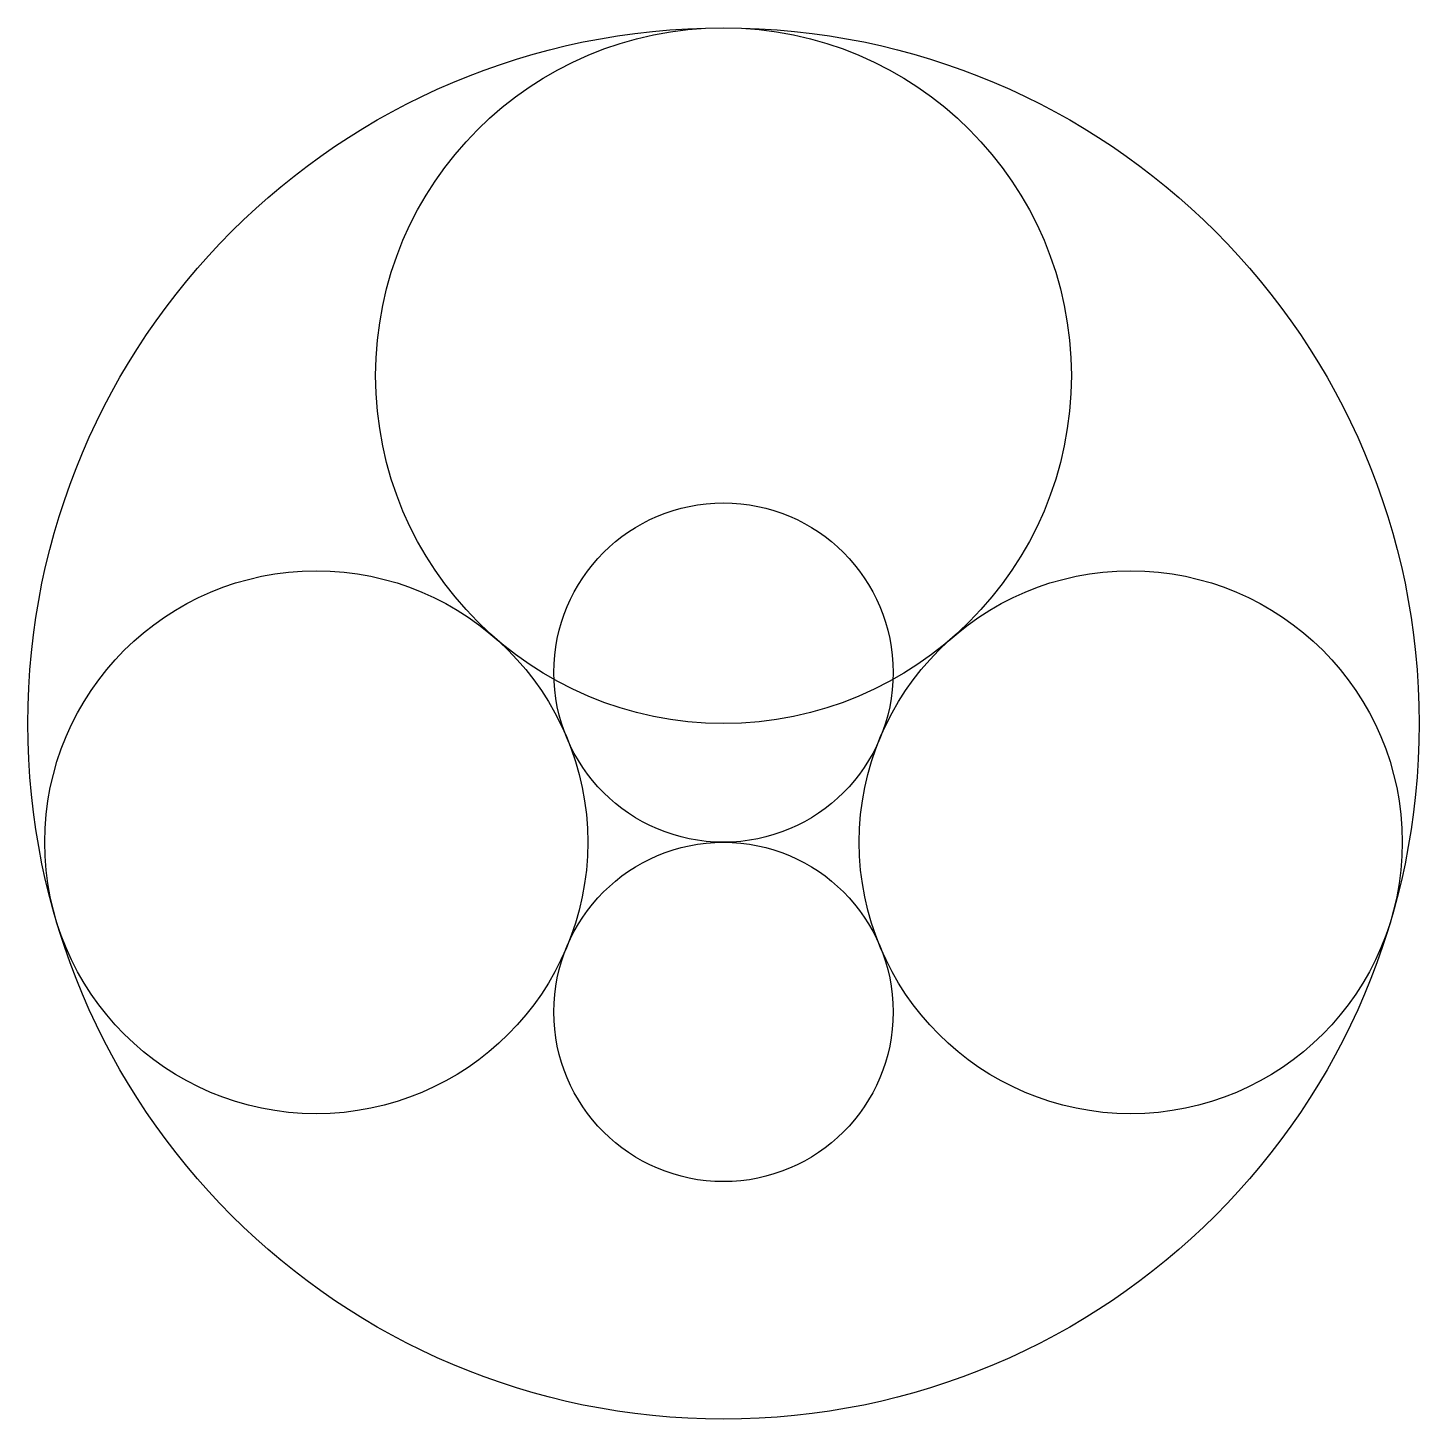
# Model space of a CAD drawing. Header units: millimetres. Extents: x 9.4 to 60.6, y 8.7 to 60.
import ezdxf

# ---------------------------------------------------------------- set-up
doc = ezdxf.new("R2010")
doc.units = ezdxf.units.MM
doc.layers.get('0').update_dxf_attribs({"lineweight": 25})

msp = doc.modelspace()

# ---------------------------------------------------------------- linework, layer by layer
for centre, radius in [((35, 34.375), 25.625), ((35, 47.1875), 12.8125), ((35, 36.25), 6.25), ((20, 30), 10), ((50, 30), 10), ((35, 23.75), 6.25)]:
    msp.add_circle(centre, radius)

doc.saveas('drawing.dxf')
